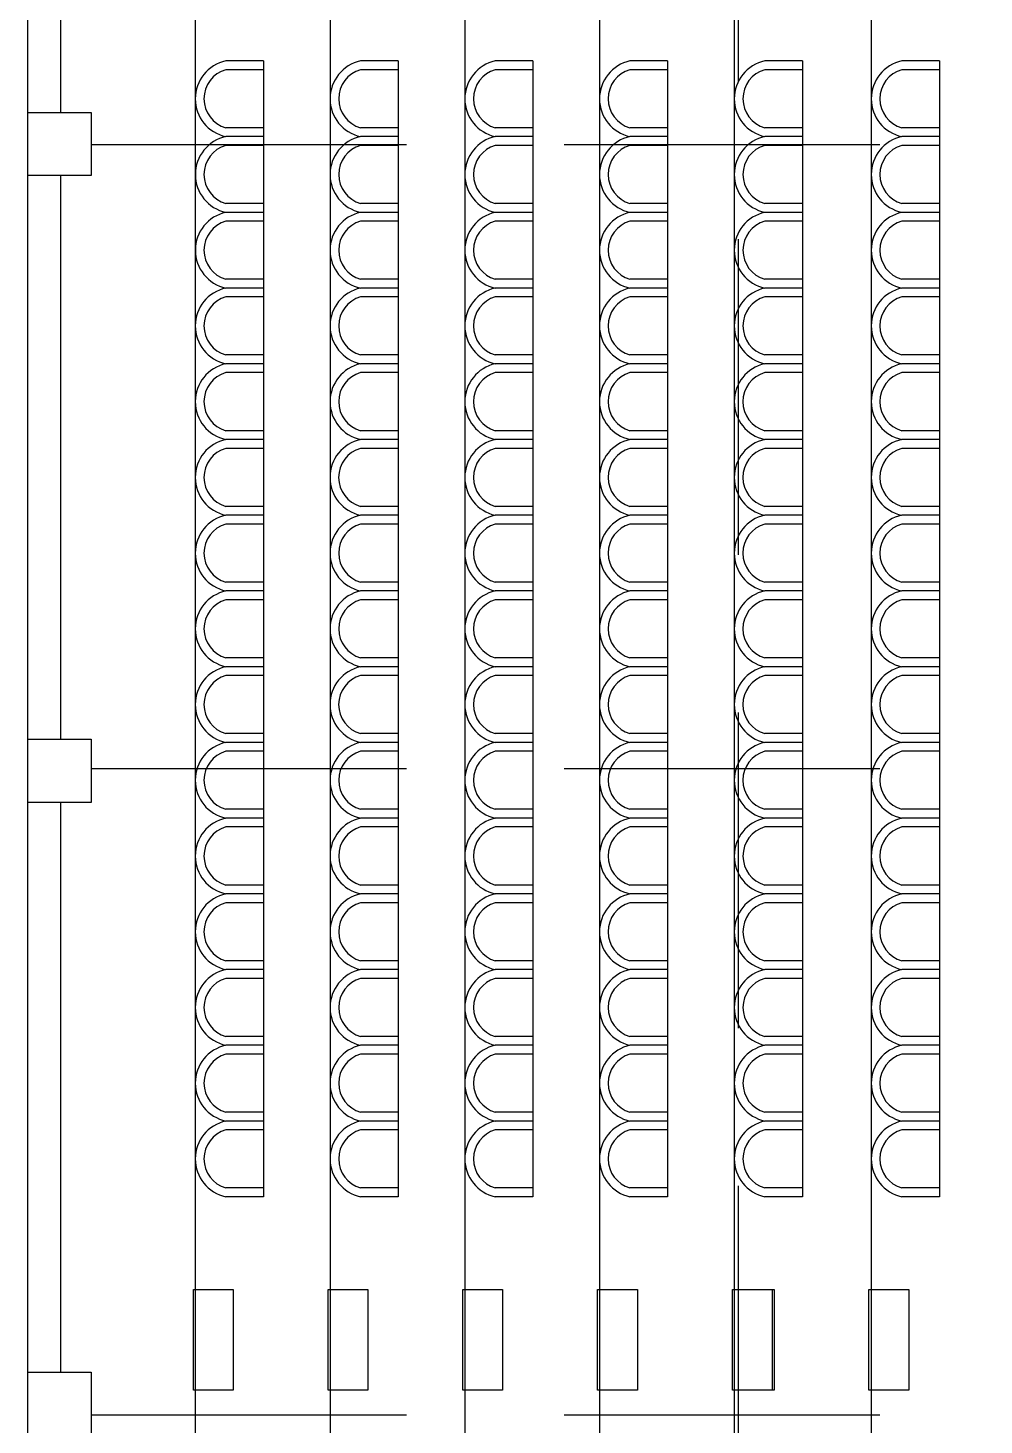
# Model space of a CAD drawing. Header units: millimetres. Extents: x -17017 to 2697, y 1903 to 18260.
# Drawn here: x -16999.654 to -16998.139, y 18223.38 to 18225.594 of the extents above; entities that cross this region are included whole.
import ezdxf

# ---------------------------------------------------------------- set-up
doc = ezdxf.new("R2010")
doc.units = ezdxf.units.MM
doc.linetypes.add('DASHED', pattern=[0.75, 0.5, -0.25])
doc.layers.add('1', color=7, linetype='Continuous')
doc.layers.add('door', color=152, linetype='Continuous')

msp = doc.modelspace()

# ---------------------------------------------------------------- linework, layer by layer
at = {"layer": '1'}
for p, q in [((-16999.6544, 18217.3497), (-16999.6544, 18227.6088)), ((-16999.3892, 18227.2088), (-16999.3892, 18218.5818)), ((-16999.1756, 18227.2088), (-16999.1756, 18218.5818)), ((-16998.9621, 18227.2088), (-16998.9621, 18218.5818)), ((-16998.7486, 18227.1662), (-16998.7486, 18218.5818)), ((-16998.5351, 18227.1662), (-16998.5351, 18218.5818)), ((-16999.6027, 18226.3533), (-16999.6027, 18225.4599)), ((-16998.318, 18225.825), (-16998.318, 18218.5818)), ((-16999.2812, 18225.5415), (-16999.3409, 18225.5415)), ((-16999.2812, 18225.5415), (-16999.3408, 18225.5415)), ((-16999.2812, 18225.5415), (-16999.2812, 18225.4215)), ((-16999.0677, 18225.5415), (-16999.1273, 18225.5415)), ((-16999.0676, 18225.5415), (-16999.1273, 18225.5415)), ((-16999.0677, 18225.5415), (-16999.0677, 18225.1815)), ((-16998.8541, 18225.5415), (-16998.9138, 18225.5415)), ((-16998.8541, 18225.5415), (-16998.9138, 18225.5415)), ((-16998.8541, 18225.5415), (-16998.8541, 18225.1815)), ((-16998.6406, 18225.5415), (-16998.7003, 18225.5415)), ((-16998.6406, 18225.5415), (-16998.7002, 18225.5415)), ((-16998.6406, 18225.5415), (-16998.6406, 18225.1815)), ((-16998.4271, 18225.5415), (-16998.4867, 18225.5415)), ((-16998.4271, 18225.5415), (-16998.4867, 18225.5415)), ((-16998.4271, 18225.5415), (-16998.4271, 18225.1815)), ((-16998.21, 18225.5415), (-16998.2696, 18225.5415)), ((-16998.21, 18225.5415), (-16998.2696, 18225.5415)), ((-16998.21, 18225.5415), (-16998.21, 18225.1815)), ((-16999.2812, 18225.5275), (-16999.3408, 18225.5275)), ((-16999.0677, 18225.5275), (-16999.1273, 18225.5275)), ((-16998.8541, 18225.5275), (-16998.9138, 18225.5275)), ((-16998.6406, 18225.5275), (-16998.7002, 18225.5275)), ((-16998.4271, 18225.5275), (-16998.4867, 18225.5275)), ((-16998.21, 18225.5275), (-16998.2696, 18225.5275)), ((-16999.2812, 18225.4355), (-16999.3408, 18225.4355)), ((-16999.0677, 18225.4355), (-16999.1273, 18225.4355)), ((-16998.8541, 18225.4355), (-16998.9138, 18225.4355)), ((-16998.6406, 18225.4355), (-16998.7002, 18225.4355)), ((-16998.4271, 18225.4355), (-16998.4867, 18225.4355)), ((-16998.21, 18225.4355), (-16998.2696, 18225.4355)), ((-16999.2812, 18225.4215), (-16999.3408, 18225.4215)), ((-16999.2812, 18225.4215), (-16999.3408, 18225.4215)), ((-16999.2812, 18225.4075), (-16999.3408, 18225.4075)), ((-16999.2812, 18225.4215), (-16999.2812, 18225.1815)), ((-16999.0677, 18225.4215), (-16999.1273, 18225.4215)), ((-16999.0676, 18225.4215), (-16999.1273, 18225.4215)), ((-16999.0677, 18225.4075), (-16999.1273, 18225.4075)), ((-16998.8541, 18225.4215), (-16998.9138, 18225.4215)), ((-16998.8541, 18225.4215), (-16998.9138, 18225.4215)), ((-16998.8541, 18225.4075), (-16998.9138, 18225.4075)), ((-16998.6406, 18225.4215), (-16998.7003, 18225.4215)), ((-16998.6406, 18225.4215), (-16998.7002, 18225.4215)), ((-16998.6406, 18225.4075), (-16998.7002, 18225.4075)), ((-16998.4271, 18225.4215), (-16998.4867, 18225.4215)), ((-16998.4271, 18225.4215), (-16998.4867, 18225.4215)), ((-16998.4271, 18225.4215), (-16998.4867, 18225.4215)), ((-16998.4271, 18225.4075), (-16998.4867, 18225.4075)), ((-16998.21, 18225.4215), (-16998.2696, 18225.4215)), ((-16998.21, 18225.4215), (-16998.2696, 18225.4215)), ((-16998.21, 18225.4075), (-16998.2696, 18225.4075)), ((-16999.6027, 18225.3599), (-16999.6027, 18224.4665)), ((-16999.2812, 18225.3155), (-16999.3408, 18225.3155)), ((-16999.0677, 18225.3155), (-16999.1273, 18225.3155)), ((-16998.8541, 18225.3155), (-16998.9138, 18225.3155)), ((-16998.6406, 18225.3155), (-16998.7002, 18225.3155)), ((-16998.4271, 18225.3155), (-16998.4867, 18225.3155)), ((-16998.21, 18225.3155), (-16998.2696, 18225.3155)), ((-16999.2812, 18225.3015), (-16999.3408, 18225.3015)), ((-16999.2812, 18225.3015), (-16999.3408, 18225.3015)), ((-16999.0676, 18225.3015), (-16999.1273, 18225.3015)), ((-16999.0676, 18225.3015), (-16999.1273, 18225.3015)), ((-16998.8541, 18225.3015), (-16998.9138, 18225.3015)), ((-16998.8541, 18225.3015), (-16998.9138, 18225.3015)), ((-16998.6406, 18225.3015), (-16998.7002, 18225.3015)), ((-16998.6406, 18225.3015), (-16998.7002, 18225.3015)), ((-16998.4271, 18225.3015), (-16998.4867, 18225.3015)), ((-16998.4271, 18225.3015), (-16998.4867, 18225.3015)), ((-16998.4271, 18225.3015), (-16998.4867, 18225.3015)), ((-16998.21, 18225.3015), (-16998.2696, 18225.3015)), ((-16998.21, 18225.3015), (-16998.2696, 18225.3015)), ((-16999.2812, 18225.2875), (-16999.3408, 18225.2875)), ((-16999.0677, 18225.2875), (-16999.1273, 18225.2875)), ((-16998.8541, 18225.2875), (-16998.9138, 18225.2875)), ((-16998.6406, 18225.2875), (-16998.7002, 18225.2875)), ((-16998.4271, 18225.2875), (-16998.4867, 18225.2875)), ((-16998.21, 18225.2875), (-16998.2696, 18225.2875)), ((-16999.2812, 18225.1955), (-16999.3408, 18225.1955)), ((-16999.0677, 18225.1955), (-16999.1273, 18225.1955)), ((-16998.8541, 18225.1955), (-16998.9138, 18225.1955)), ((-16998.6406, 18225.1955), (-16998.7002, 18225.1955)), ((-16998.4271, 18225.1955), (-16998.4867, 18225.1955)), ((-16998.21, 18225.1955), (-16998.2696, 18225.1955)), ((-16999.2812, 18225.1815), (-16999.3408, 18225.1815)), ((-16999.2812, 18225.1815), (-16999.3408, 18225.1815)), ((-16999.2812, 18225.1675), (-16999.3408, 18225.1675)), ((-16999.2812, 18225.1815), (-16999.2812, 18225.0615)), ((-16999.0676, 18225.1815), (-16999.1273, 18225.1815)), ((-16999.0677, 18225.1815), (-16999.1273, 18225.1815)), ((-16999.0677, 18225.1675), (-16999.1273, 18225.1675)), ((-16999.0677, 18225.1815), (-16999.0677, 18225.0615)), ((-16998.8541, 18225.1815), (-16998.9138, 18225.1815)), ((-16998.8541, 18225.1815), (-16998.9138, 18225.1815)), ((-16998.8541, 18225.1675), (-16998.9138, 18225.1675)), ((-16998.8541, 18225.1815), (-16998.8541, 18225.0615)), ((-16998.6406, 18225.1815), (-16998.7003, 18225.1815)), ((-16998.6406, 18225.1675), (-16998.7003, 18225.1675)), ((-16998.6406, 18225.1815), (-16998.7002, 18225.1815)), ((-16998.6406, 18225.1815), (-16998.6406, 18225.0615)), ((-16998.4271, 18225.1815), (-16998.4867, 18225.1815)), ((-16998.4271, 18225.1815), (-16998.4867, 18225.1815)), ((-16998.4271, 18225.1675), (-16998.4867, 18225.1675)), ((-16998.4271, 18225.1815), (-16998.4271, 18225.0615)), ((-16998.21, 18225.1815), (-16998.2696, 18225.1815)), ((-16998.21, 18225.1815), (-16998.2696, 18225.1815)), ((-16998.21, 18225.1675), (-16998.2696, 18225.1675)), ((-16998.21, 18225.1815), (-16998.21, 18225.0615)), ((-16999.2812, 18225.0755), (-16999.3408, 18225.0755)), ((-16999.0677, 18225.0755), (-16999.1273, 18225.0755)), ((-16998.8541, 18225.0755), (-16998.9138, 18225.0755)), ((-16998.6406, 18225.0755), (-16998.7003, 18225.0755)), ((-16998.4271, 18225.0755), (-16998.4867, 18225.0755)), ((-16998.21, 18225.0755), (-16998.2696, 18225.0755)), ((-16999.2812, 18225.0615), (-16999.3409, 18225.0615)), ((-16999.2812, 18225.0615), (-16999.3408, 18225.0615)), ((-16999.2812, 18225.0615), (-16999.2812, 18224.9415)), ((-16999.0677, 18225.0615), (-16999.1273, 18225.0615)), ((-16999.0677, 18225.0615), (-16999.1273, 18225.0615)), ((-16999.0677, 18225.0615), (-16999.0677, 18224.9415)), ((-16998.8541, 18225.0615), (-16998.9138, 18225.0615)), ((-16998.8541, 18225.0615), (-16998.9138, 18225.0615)), ((-16998.8542, 18225.0615), (-16998.8542, 18224.9415)), ((-16998.6406, 18225.0615), (-16998.7003, 18225.0615)), ((-16998.6406, 18225.0615), (-16998.7003, 18225.0615)), ((-16998.6406, 18225.0615), (-16998.6406, 18224.9415)), ((-16998.4271, 18225.0615), (-16998.4867, 18225.0615)), ((-16998.4271, 18225.0615), (-16998.4867, 18225.0615)), ((-16998.4271, 18225.0615), (-16998.4271, 18224.9415)), ((-16998.21, 18225.0615), (-16998.2696, 18225.0615)), ((-16998.21, 18225.0615), (-16998.2696, 18225.0615)), ((-16998.21, 18225.0615), (-16998.21, 18224.9415)), ((-16999.2812, 18225.0475), (-16999.3409, 18225.0475)), ((-16999.0677, 18225.0475), (-16999.1273, 18225.0475)), ((-16998.8542, 18225.0475), (-16998.9138, 18225.0475)), ((-16998.6406, 18225.0475), (-16998.7003, 18225.0475)), ((-16998.4271, 18225.0475), (-16998.4867, 18225.0475)), ((-16998.21, 18225.0475), (-16998.2696, 18225.0475)), ((-16999.2812, 18224.9555), (-16999.3409, 18224.9555)), ((-16999.2812, 18224.9415), (-16999.3409, 18224.9415)), ((-16999.2812, 18224.9415), (-16999.3409, 18224.9415)), ((-16999.2812, 18224.9415), (-16999.2812, 18224.8215)), ((-16999.0677, 18224.9555), (-16999.1273, 18224.9555)), ((-16999.0677, 18224.9415), (-16999.1273, 18224.9415)), ((-16999.0677, 18224.9415), (-16999.1273, 18224.9415)), ((-16999.0677, 18224.9415), (-16999.0677, 18224.8215)), ((-16998.8542, 18224.9555), (-16998.9138, 18224.9555)), ((-16998.8541, 18224.9415), (-16998.9138, 18224.9415)), ((-16998.8542, 18224.9415), (-16998.9138, 18224.9415)), ((-16998.8542, 18224.9415), (-16998.8542, 18224.8215)), ((-16998.6406, 18224.9555), (-16998.7003, 18224.9555)), ((-16998.6406, 18224.9415), (-16998.7003, 18224.9415)), ((-16998.6406, 18224.9415), (-16998.7003, 18224.9415)), ((-16998.6406, 18224.9415), (-16998.6406, 18224.8215)), ((-16998.4271, 18224.9415), (-16998.4868, 18224.9415)), ((-16998.4271, 18224.9555), (-16998.4867, 18224.9555)), ((-16998.4271, 18224.9415), (-16998.4867, 18224.9415)), ((-16998.4271, 18224.9415), (-16998.4271, 18224.8215)), ((-16998.21, 18224.9415), (-16998.2697, 18224.9415)), ((-16998.21, 18224.9555), (-16998.2696, 18224.9555)), ((-16998.21, 18224.9415), (-16998.2696, 18224.9415)), ((-16998.21, 18224.9415), (-16998.21, 18224.8215)), ((-16999.2812, 18224.9275), (-16999.3409, 18224.9275)), ((-16999.0677, 18224.9275), (-16999.1273, 18224.9275)), ((-16998.8542, 18224.9275), (-16998.9138, 18224.9275)), ((-16998.6406, 18224.9275), (-16998.7003, 18224.9275)), ((-16998.4271, 18224.9275), (-16998.4868, 18224.9275)), ((-16998.21, 18224.9275), (-16998.2697, 18224.9275)), ((-16999.2812, 18224.8355), (-16999.3409, 18224.8355)), ((-16999.0677, 18224.8355), (-16999.1273, 18224.8355)), ((-16998.8542, 18224.8355), (-16998.9138, 18224.8355)), ((-16998.6406, 18224.8355), (-16998.7003, 18224.8355)), ((-16998.4271, 18224.8355), (-16998.4868, 18224.8355)), ((-16998.21, 18224.8355), (-16998.2697, 18224.8355)), ((-16999.2812, 18224.8215), (-16999.3409, 18224.8215)), ((-16999.2812, 18224.8215), (-16999.3409, 18224.8215)), ((-16999.2812, 18224.8075), (-16999.3409, 18224.8075)), ((-16999.2812, 18224.8215), (-16999.2812, 18224.5815)), ((-16999.0677, 18224.8215), (-16999.1273, 18224.8215)), ((-16999.0677, 18224.8215), (-16999.1273, 18224.8215)), ((-16999.0677, 18224.8075), (-16999.1273, 18224.8075)), ((-16999.0677, 18224.8215), (-16999.0677, 18224.5815)), ((-16998.8542, 18224.8215), (-16998.9138, 18224.8215)), ((-16998.8541, 18224.8215), (-16998.9138, 18224.8215)), ((-16998.8542, 18224.8075), (-16998.9138, 18224.8075)), ((-16998.8542, 18224.8215), (-16998.8542, 18224.5815)), ((-16998.6406, 18224.8215), (-16998.7003, 18224.8215)), ((-16998.6406, 18224.8215), (-16998.7003, 18224.8215)), ((-16998.6406, 18224.8075), (-16998.7003, 18224.8075)), ((-16998.6406, 18224.8215), (-16998.6406, 18224.5815)), ((-16998.4271, 18224.8215), (-16998.4868, 18224.8215)), ((-16998.4271, 18224.8215), (-16998.4867, 18224.8215)), ((-16998.4271, 18224.8215), (-16998.4867, 18224.8215)), ((-16998.4271, 18224.8075), (-16998.4867, 18224.8075)), ((-16998.4271, 18224.8215), (-16998.4271, 18224.5815)), ((-16998.21, 18224.8215), (-16998.2697, 18224.8215)), ((-16998.21, 18224.8215), (-16998.2696, 18224.8215)), ((-16998.21, 18224.8075), (-16998.2696, 18224.8075)), ((-16998.21, 18224.8215), (-16998.21, 18224.5815)), ((-16999.2812, 18224.7155), (-16999.3409, 18224.7155)), ((-16999.2812, 18224.7015), (-16999.3409, 18224.7015)), ((-16999.2812, 18224.7015), (-16999.3409, 18224.7015)), ((-16999.0677, 18224.7155), (-16999.1273, 18224.7155)), ((-16999.0677, 18224.7015), (-16999.1273, 18224.7015)), ((-16999.0677, 18224.7015), (-16999.1273, 18224.7015)), ((-16998.8542, 18224.7155), (-16998.9138, 18224.7155)), ((-16998.8541, 18224.7015), (-16998.9138, 18224.7015)), ((-16998.8541, 18224.7015), (-16998.9138, 18224.7015)), ((-16998.6406, 18224.7155), (-16998.7003, 18224.7155)), ((-16998.6406, 18224.7015), (-16998.7003, 18224.7015)), ((-16998.6406, 18224.7015), (-16998.7003, 18224.7015)), ((-16998.4271, 18224.7155), (-16998.4867, 18224.7155)), ((-16998.4271, 18224.7015), (-16998.4867, 18224.7015)), ((-16998.4271, 18224.7015), (-16998.4867, 18224.7015)), ((-16998.4271, 18224.7015), (-16998.4867, 18224.7015)), ((-16998.21, 18224.7155), (-16998.2696, 18224.7155)), ((-16998.21, 18224.7015), (-16998.2696, 18224.7015)), ((-16998.21, 18224.7015), (-16998.2696, 18224.7015)), ((-16999.2812, 18224.6875), (-16999.3409, 18224.6875)), ((-16999.0677, 18224.6875), (-16999.1273, 18224.6875)), ((-16998.8542, 18224.6875), (-16998.9138, 18224.6875)), ((-16998.6406, 18224.6875), (-16998.7003, 18224.6875)), ((-16998.4271, 18224.6875), (-16998.4867, 18224.6875)), ((-16998.21, 18224.6875), (-16998.2696, 18224.6875)), ((-16999.2812, 18224.5955), (-16999.3409, 18224.5955)), ((-16999.0677, 18224.5955), (-16999.1273, 18224.5955)), ((-16998.8542, 18224.5955), (-16998.9138, 18224.5955)), ((-16998.6406, 18224.5955), (-16998.7003, 18224.5955)), ((-16998.4271, 18224.5955), (-16998.4867, 18224.5955)), ((-16998.21, 18224.5955), (-16998.2696, 18224.5955)), ((-16999.2812, 18224.5815), (-16999.3409, 18224.5815)), ((-16999.2812, 18224.5815), (-16999.3409, 18224.5815)), ((-16999.2812, 18224.5675), (-16999.3409, 18224.5675)), ((-16999.2812, 18224.5815), (-16999.2812, 18224.4615)), ((-16999.0677, 18224.5815), (-16999.1273, 18224.5815)), ((-16999.0677, 18224.5815), (-16999.1273, 18224.5815)), ((-16999.0677, 18224.5675), (-16999.1273, 18224.5675)), ((-16999.0677, 18224.5815), (-16999.0677, 18224.4615)), ((-16998.8541, 18224.5815), (-16998.9138, 18224.5815)), ((-16998.8542, 18224.5815), (-16998.9138, 18224.5815)), ((-16998.8542, 18224.5675), (-16998.9138, 18224.5675)), ((-16998.8542, 18224.5815), (-16998.8542, 18224.4615)), ((-16998.6406, 18224.5815), (-16998.7003, 18224.5815)), ((-16998.6406, 18224.5815), (-16998.7003, 18224.5815)), ((-16998.6406, 18224.5675), (-16998.7003, 18224.5675)), ((-16998.6406, 18224.5815), (-16998.6406, 18224.4615)), ((-16998.4271, 18224.5815), (-16998.4868, 18224.5815)), ((-16998.4271, 18224.5675), (-16998.4868, 18224.5675)), ((-16998.4271, 18224.5815), (-16998.4867, 18224.5815)), ((-16998.4271, 18224.5815), (-16998.4271, 18224.4615)), ((-16998.21, 18224.5815), (-16998.2697, 18224.5815)), ((-16998.21, 18224.5675), (-16998.2697, 18224.5675)), ((-16998.21, 18224.5815), (-16998.2696, 18224.5815)), ((-16998.21, 18224.5815), (-16998.21, 18224.4615)), ((-16999.2812, 18224.4755), (-16999.3409, 18224.4755)), ((-16999.0677, 18224.4755), (-16999.1273, 18224.4755)), ((-16998.8542, 18224.4755), (-16998.9138, 18224.4755)), ((-16998.6406, 18224.4755), (-16998.7003, 18224.4755)), ((-16998.4271, 18224.4755), (-16998.4868, 18224.4755)), ((-16998.21, 18224.4755), (-16998.2697, 18224.4755)), ((-16999.2812, 18224.4615), (-16999.3409, 18224.4615)), ((-16999.2812, 18224.4615), (-16999.3409, 18224.4615)), ((-16999.2812, 18224.4615), (-16999.2812, 18224.3415)), ((-16999.0677, 18224.4615), (-16999.1273, 18224.4615)), ((-16999.0677, 18224.4615), (-16999.1273, 18224.4615)), ((-16999.0677, 18224.4615), (-16999.0677, 18224.3415)), ((-16998.8542, 18224.4615), (-16998.9138, 18224.4615)), ((-16998.8541, 18224.4615), (-16998.9138, 18224.4615)), ((-16998.8542, 18224.4615), (-16998.8542, 18224.3415)), ((-16998.6406, 18224.4615), (-16998.7003, 18224.4615)), ((-16998.6406, 18224.4615), (-16998.7003, 18224.4615)), ((-16998.6406, 18224.4615), (-16998.6406, 18224.3415)), ((-16998.4271, 18224.4615), (-16998.4868, 18224.4615)), ((-16998.4271, 18224.4615), (-16998.4867, 18224.4615)), ((-16998.4271, 18224.4615), (-16998.4271, 18224.3415)), ((-16998.21, 18224.4615), (-16998.2697, 18224.4615)), ((-16998.21, 18224.4615), (-16998.2696, 18224.4615)), ((-16998.21, 18224.4615), (-16998.21, 18224.3415)), ((-16999.2812, 18224.4475), (-16999.3409, 18224.4475)), ((-16999.0677, 18224.4475), (-16999.1273, 18224.4475)), ((-16998.8542, 18224.4475), (-16998.9138, 18224.4475)), ((-16998.6406, 18224.4475), (-16998.7003, 18224.4475)), ((-16998.4271, 18224.4475), (-16998.4867, 18224.4475)), ((-16998.21, 18224.4475), (-16998.2696, 18224.4475)), ((-16999.6027, 18224.3665), (-16999.6027, 18223.4634)), ((-16999.2812, 18224.3555), (-16999.3409, 18224.3555)), ((-16999.2812, 18224.3415), (-16999.3409, 18224.3415)), ((-16999.2812, 18224.3415), (-16999.3408, 18224.3415)), ((-16999.2812, 18224.3415), (-16999.2812, 18223.7415)), ((-16999.0677, 18224.3555), (-16999.1273, 18224.3555)), ((-16999.0677, 18224.3415), (-16999.1273, 18224.3415)), ((-16999.0677, 18224.3415), (-16999.1273, 18224.3415)), ((-16999.0677, 18224.3415), (-16999.0677, 18223.7415)), ((-16998.8542, 18224.3555), (-16998.9138, 18224.3555)), ((-16998.8541, 18224.3415), (-16998.9138, 18224.3415)), ((-16998.8541, 18224.3415), (-16998.9138, 18224.3415)), ((-16998.8541, 18224.3415), (-16998.8541, 18223.7415)), ((-16998.6406, 18224.3555), (-16998.7003, 18224.3555)), ((-16998.6406, 18224.3415), (-16998.7003, 18224.3415)), ((-16998.6406, 18224.3415), (-16998.7003, 18224.3415)), ((-16998.6406, 18224.3415), (-16998.6406, 18223.7415)), ((-16998.4271, 18224.3555), (-16998.4867, 18224.3555)), ((-16998.4271, 18224.3415), (-16998.4867, 18224.3415)), ((-16998.4271, 18224.3415), (-16998.4867, 18224.3415)), ((-16998.4271, 18224.3415), (-16998.4867, 18224.3415)), ((-16998.4271, 18224.3415), (-16998.4271, 18223.7415)), ((-16998.21, 18224.3555), (-16998.2696, 18224.3555)), ((-16998.21, 18224.3415), (-16998.2696, 18224.3415)), ((-16998.21, 18224.3415), (-16998.2696, 18224.3415)), ((-16998.21, 18224.3415), (-16998.21, 18223.7415)), ((-16999.2812, 18224.3275), (-16999.3408, 18224.3275)), ((-16999.0677, 18224.3275), (-16999.1273, 18224.3275)), ((-16998.8541, 18224.3275), (-16998.9138, 18224.3275)), ((-16998.6406, 18224.3275), (-16998.7003, 18224.3275)), ((-16998.4271, 18224.3275), (-16998.4867, 18224.3275)), ((-16998.21, 18224.3275), (-16998.2696, 18224.3275)), ((-16999.2812, 18224.2355), (-16999.3408, 18224.2355)), ((-16999.0677, 18224.2355), (-16999.1273, 18224.2355)), ((-16998.8541, 18224.2355), (-16998.9138, 18224.2355)), ((-16998.6406, 18224.2355), (-16998.7003, 18224.2355)), ((-16998.4271, 18224.2355), (-16998.4867, 18224.2355)), ((-16998.21, 18224.2355), (-16998.2696, 18224.2355)), ((-16999.2812, 18224.2215), (-16999.3408, 18224.2215)), ((-16999.2812, 18224.2215), (-16999.3408, 18224.2215)), ((-16999.0677, 18224.2215), (-16999.1273, 18224.2215)), ((-16999.0677, 18224.2215), (-16999.1273, 18224.2215)), ((-16998.8541, 18224.2215), (-16998.9138, 18224.2215)), ((-16998.8541, 18224.2215), (-16998.9138, 18224.2215)), ((-16998.6406, 18224.2215), (-16998.7003, 18224.2215)), ((-16998.6406, 18224.2215), (-16998.7003, 18224.2215)), ((-16998.4271, 18224.2215), (-16998.4867, 18224.2215)), ((-16998.4271, 18224.2215), (-16998.4867, 18224.2215)), ((-16998.21, 18224.2215), (-16998.2696, 18224.2215)), ((-16998.21, 18224.2215), (-16998.2696, 18224.2215)), ((-16999.2812, 18224.2075), (-16999.3408, 18224.2075)), ((-16999.0677, 18224.2075), (-16999.1273, 18224.2075)), ((-16998.8541, 18224.2075), (-16998.9138, 18224.2075)), ((-16998.6406, 18224.2075), (-16998.7003, 18224.2075)), ((-16998.4271, 18224.2075), (-16998.4867, 18224.2075)), ((-16998.21, 18224.2075), (-16998.2696, 18224.2075)), ((-16999.2812, 18224.1155), (-16999.3408, 18224.1155)), ((-16999.2812, 18224.1015), (-16999.3408, 18224.1015)), ((-16999.2812, 18224.1015), (-16999.3408, 18224.1015)), ((-16999.0677, 18224.1155), (-16999.1273, 18224.1155)), ((-16999.0677, 18224.1015), (-16999.1273, 18224.1015)), ((-16999.0677, 18224.1015), (-16999.1273, 18224.1015)), ((-16998.8541, 18224.1155), (-16998.9138, 18224.1155)), ((-16998.8541, 18224.1015), (-16998.9138, 18224.1015)), ((-16998.8541, 18224.1015), (-16998.9138, 18224.1015)), ((-16998.6406, 18224.1155), (-16998.7003, 18224.1155)), ((-16998.6406, 18224.1015), (-16998.7003, 18224.1015)), ((-16998.6406, 18224.1015), (-16998.7003, 18224.1015)), ((-16998.4271, 18224.1155), (-16998.4867, 18224.1155)), ((-16998.4271, 18224.1015), (-16998.4867, 18224.1015)), ((-16998.4271, 18224.1015), (-16998.4867, 18224.1015)), ((-16998.4271, 18224.1015), (-16998.4867, 18224.1015)), ((-16998.21, 18224.1155), (-16998.2696, 18224.1155)), ((-16998.21, 18224.1015), (-16998.2696, 18224.1015)), ((-16998.21, 18224.1015), (-16998.2696, 18224.1015)), ((-16999.2812, 18224.0875), (-16999.3408, 18224.0875)), ((-16999.0677, 18224.0875), (-16999.1273, 18224.0875)), ((-16998.8541, 18224.0875), (-16998.9138, 18224.0875)), ((-16998.6406, 18224.0875), (-16998.7003, 18224.0875)), ((-16998.4271, 18224.0875), (-16998.4867, 18224.0875)), ((-16998.21, 18224.0875), (-16998.2696, 18224.0875)), ((-16999.2812, 18223.9955), (-16999.3408, 18223.9955)), ((-16999.0677, 18223.9955), (-16999.1273, 18223.9955)), ((-16998.8541, 18223.9955), (-16998.9138, 18223.9955)), ((-16998.6406, 18223.9955), (-16998.7003, 18223.9955)), ((-16998.4271, 18223.9955), (-16998.4867, 18223.9955)), ((-16998.21, 18223.9955), (-16998.2696, 18223.9955)), ((-16999.2812, 18223.9815), (-16999.3408, 18223.9815)), ((-16999.2812, 18223.9815), (-16999.3408, 18223.9815)), ((-16999.2812, 18223.9675), (-16999.3408, 18223.9675)), ((-16999.0677, 18223.9815), (-16999.1273, 18223.9815)), ((-16999.0677, 18223.9815), (-16999.1273, 18223.9815)), ((-16999.0677, 18223.9675), (-16999.1273, 18223.9675)), ((-16998.8541, 18223.9815), (-16998.9138, 18223.9815)), ((-16998.8541, 18223.9815), (-16998.9138, 18223.9815)), ((-16998.8541, 18223.9675), (-16998.9138, 18223.9675)), ((-16998.6406, 18223.9815), (-16998.7003, 18223.9815)), ((-16998.6406, 18223.9815), (-16998.7003, 18223.9815)), ((-16998.6406, 18223.9675), (-16998.7003, 18223.9675)), ((-16998.4271, 18223.9815), (-16998.4867, 18223.9815)), ((-16998.4271, 18223.9815), (-16998.4867, 18223.9815)), ((-16998.4271, 18223.9675), (-16998.4867, 18223.9675)), ((-16998.21, 18223.9815), (-16998.2696, 18223.9815)), ((-16998.21, 18223.9815), (-16998.2696, 18223.9815)), ((-16998.21, 18223.9675), (-16998.2696, 18223.9675)), ((-16999.2812, 18223.8755), (-16999.3408, 18223.8755)), ((-16999.2812, 18223.8615), (-16999.3408, 18223.8615)), ((-16999.2812, 18223.8615), (-16999.3408, 18223.8615)), ((-16999.0677, 18223.8755), (-16999.1273, 18223.8755)), ((-16999.0677, 18223.8615), (-16999.1273, 18223.8615)), ((-16999.0677, 18223.8615), (-16999.1273, 18223.8615)), ((-16998.8541, 18223.8755), (-16998.9138, 18223.8755)), ((-16998.8541, 18223.8615), (-16998.9138, 18223.8615)), ((-16998.8541, 18223.8615), (-16998.9138, 18223.8615)), ((-16998.6406, 18223.8755), (-16998.7003, 18223.8755)), ((-16998.6406, 18223.8615), (-16998.7003, 18223.8615)), ((-16998.6406, 18223.8615), (-16998.7003, 18223.8615)), ((-16998.4271, 18223.8755), (-16998.4867, 18223.8755)), ((-16998.4271, 18223.8615), (-16998.4867, 18223.8615)), ((-16998.4271, 18223.8615), (-16998.4867, 18223.8615)), ((-16998.21, 18223.8755), (-16998.2696, 18223.8755)), ((-16998.21, 18223.8615), (-16998.2696, 18223.8615)), ((-16998.21, 18223.8615), (-16998.2696, 18223.8615)), ((-16999.2812, 18223.8475), (-16999.3408, 18223.8475)), ((-16999.0677, 18223.8475), (-16999.1273, 18223.8475)), ((-16998.8541, 18223.8475), (-16998.9138, 18223.8475)), ((-16998.6406, 18223.8475), (-16998.7003, 18223.8475)), ((-16998.4271, 18223.8475), (-16998.4867, 18223.8475)), ((-16998.21, 18223.8475), (-16998.2696, 18223.8475)), ((-16999.2812, 18223.7555), (-16999.3408, 18223.7555)), ((-16999.0677, 18223.7555), (-16999.1273, 18223.7555)), ((-16998.8541, 18223.7555), (-16998.9138, 18223.7555)), ((-16998.6406, 18223.7555), (-16998.7003, 18223.7555)), ((-16998.4271, 18223.7555), (-16998.4867, 18223.7555)), ((-16998.21, 18223.7555), (-16998.2696, 18223.7555)), ((-16999.2812, 18223.7415), (-16999.3408, 18223.7415)), ((-16999.0677, 18223.7415), (-16999.1273, 18223.7415)), ((-16998.8541, 18223.7415), (-16998.9138, 18223.7415)), ((-16998.6406, 18223.7415), (-16998.7003, 18223.7415)), ((-16998.4271, 18223.7415), (-16998.4867, 18223.7415)), ((-16998.21, 18223.7415), (-16998.2696, 18223.7415)), ((-16998.472, 18223.4349), (-16998.538, 18223.4349))]:
    msp.add_line(p, q, dxfattribs=at)
for points in [[(-16999.6544, 18225.4599), (-16999.5544, 18225.4599), (-16999.5544, 18225.3599), (-16999.6544, 18225.3599)], [(-16999.6544, 18224.4665), (-16999.5544, 18224.4665), (-16999.5544, 18224.3665), (-16999.6544, 18224.3665)], [(-16998.538, 18223.4349), (-16998.538, 18223.5943), (-16998.472, 18223.5943)], [(-16998.475, 18223.5943), (-16998.475, 18223.4349)], [(-16998.472, 18223.5943), (-16998.472, 18223.4349)], [(-16999.6544, 18223.4634), (-16999.5544, 18223.4634), (-16999.5544, 18223.3634), (-16999.6544, 18223.3634)]]:
    msp.add_lwpolyline(points, dxfattribs=at)
for points in [[(-16999.3921, 18223.4349), (-16999.3921, 18223.5943), (-16999.3291, 18223.5943), (-16999.3291, 18223.4349)], [(-16999.1786, 18223.4349), (-16999.1786, 18223.5943), (-16999.1156, 18223.5943), (-16999.1156, 18223.4349)], [(-16998.9651, 18223.4349), (-16998.9651, 18223.5943), (-16998.9021, 18223.5943), (-16998.9021, 18223.4349)], [(-16998.7516, 18223.4349), (-16998.7516, 18223.5943), (-16998.6885, 18223.5943), (-16998.6885, 18223.4349)], [(-16998.3215, 18223.4349), (-16998.3215, 18223.5943), (-16998.2585, 18223.5943), (-16998.2585, 18223.4349)]]:
    msp.add_lwpolyline(points, close=True, dxfattribs=at)
for centre, radius, start, end in [((-16999.3278, 18225.4815), 0.0614, 102.3013, 257.6987), ((-16999.1142, 18225.4815), 0.0614, 102.3013, 257.6987), ((-16998.9007, 18225.4815), 0.0614, 102.3013, 257.6987), ((-16998.6872, 18225.4815), 0.0614, 102.3013, 257.6987), ((-16998.4736, 18225.4815), 0.0614, 102.3013, 257.6987), ((-16998.2565, 18225.4815), 0.0614, 102.3013, 257.6987), ((-16999.3276, 18225.4815), 0.0479, 106.121, 253.879), ((-16999.114, 18225.4815), 0.0479, 106.121, 253.879), ((-16998.9005, 18225.4815), 0.0479, 106.121, 253.879), ((-16998.687, 18225.4815), 0.0479, 106.121, 253.879), ((-16998.4734, 18225.4815), 0.0479, 106.121, 253.879), ((-16998.2563, 18225.4815), 0.0479, 106.121, 253.879), ((-16999.3277, 18225.3615), 0.0614, 102.3013, 257.6987), ((-16999.3275, 18225.3615), 0.0479, 106.121, 253.879), ((-16999.1142, 18225.3615), 0.0614, 102.3013, 257.6987), ((-16999.114, 18225.3615), 0.0479, 106.121, 253.879), ((-16998.9007, 18225.3615), 0.0614, 102.3013, 257.6987), ((-16998.9005, 18225.3615), 0.0479, 106.121, 253.879), ((-16998.6872, 18225.3615), 0.0614, 102.3013, 257.6987), ((-16998.687, 18225.3615), 0.0479, 106.121, 253.879), ((-16998.4736, 18225.3615), 0.0614, 102.3013, 257.6987), ((-16998.4734, 18225.3615), 0.0479, 106.121, 253.879), ((-16998.2565, 18225.3615), 0.0614, 102.3013, 257.6987), ((-16998.2563, 18225.3615), 0.0479, 106.121, 253.879), ((-16999.3277, 18225.2415), 0.0614, 102.3013, 257.6987), ((-16999.1142, 18225.2415), 0.0614, 102.3013, 257.6987), ((-16998.9007, 18225.2415), 0.0614, 102.3013, 257.6987), ((-16998.6872, 18225.2415), 0.0614, 102.3013, 257.6987), ((-16998.4736, 18225.2415), 0.0614, 102.3013, 257.6987), ((-16998.2565, 18225.2415), 0.0614, 102.3013, 257.6987), ((-16999.3275, 18225.2415), 0.0479, 106.121, 253.879), ((-16999.114, 18225.2415), 0.0479, 106.121, 253.879), ((-16998.9005, 18225.2415), 0.0479, 106.121, 253.879), ((-16998.687, 18225.2415), 0.0479, 106.121, 253.879), ((-16998.4734, 18225.2415), 0.0479, 106.121, 253.879), ((-16998.2563, 18225.2415), 0.0479, 106.121, 253.879), ((-16999.3278, 18225.1215), 0.0614, 102.3013, 257.6987), ((-16999.3276, 18225.1215), 0.0479, 106.121, 253.879), ((-16999.1142, 18225.1215), 0.0614, 102.3013, 257.6987), ((-16999.114, 18225.1215), 0.0479, 106.121, 253.879), ((-16998.9007, 18225.1215), 0.0614, 102.3013, 257.6987), ((-16998.9005, 18225.1215), 0.0479, 106.121, 253.879), ((-16998.6872, 18225.1215), 0.0614, 102.3013, 257.6987), ((-16998.687, 18225.1215), 0.0479, 106.121, 253.879), ((-16998.4736, 18225.1215), 0.0614, 102.3013, 257.6987), ((-16998.4734, 18225.1215), 0.0479, 106.121, 253.879), ((-16998.2565, 18225.1215), 0.0614, 102.3013, 257.6987), ((-16998.2563, 18225.1215), 0.0479, 106.121, 253.879), ((-16999.3278, 18225.0015), 0.0614, 102.3013, 257.6987), ((-16999.1142, 18225.0015), 0.0614, 102.3013, 257.6987), ((-16998.9007, 18225.0015), 0.0614, 102.3013, 257.6987), ((-16998.6872, 18225.0015), 0.0614, 102.3013, 257.6987), ((-16998.4737, 18225.0015), 0.0614, 102.3013, 257.6987), ((-16998.2566, 18225.0015), 0.0614, 102.3013, 257.6987), ((-16999.3276, 18225.0015), 0.0479, 106.121, 253.879), ((-16999.114, 18225.0015), 0.0479, 106.121, 253.879), ((-16998.9005, 18225.0015), 0.0479, 106.121, 253.879), ((-16998.687, 18225.0015), 0.0479, 106.121, 253.879), ((-16998.4735, 18225.0015), 0.0479, 106.121, 253.879), ((-16998.2564, 18225.0015), 0.0479, 106.121, 253.879), ((-16999.3278, 18224.8815), 0.0614, 102.3013, 257.6987), ((-16999.1143, 18224.8815), 0.0614, 102.3013, 257.6987), ((-16998.9007, 18224.8815), 0.0614, 102.3013, 257.6987), ((-16998.6872, 18224.8815), 0.0614, 102.3013, 257.6987), ((-16998.4737, 18224.8815), 0.0614, 102.3013, 257.6987), ((-16998.2566, 18224.8815), 0.0614, 102.3013, 257.6987), ((-16999.3276, 18224.8815), 0.0479, 106.121, 253.879), ((-16999.1141, 18224.8815), 0.0479, 106.121, 253.879), ((-16998.9005, 18224.8815), 0.0479, 106.121, 253.879), ((-16998.687, 18224.8815), 0.0479, 106.121, 253.879), ((-16998.4735, 18224.8815), 0.0479, 106.121, 253.879), ((-16998.2564, 18224.8815), 0.0479, 106.121, 253.879), ((-16999.3278, 18224.7615), 0.0614, 102.3013, 257.6987), ((-16999.3276, 18224.7615), 0.0479, 106.121, 253.879), ((-16999.1142, 18224.7615), 0.0614, 102.3013, 257.6987), ((-16999.114, 18224.7615), 0.0479, 106.121, 253.879), ((-16998.9007, 18224.7615), 0.0614, 102.3013, 257.6987), ((-16998.9005, 18224.7615), 0.0479, 106.121, 253.879), ((-16998.6872, 18224.7615), 0.0614, 102.3013, 257.6987), ((-16998.687, 18224.7615), 0.0479, 106.121, 253.879), ((-16998.4737, 18224.7615), 0.0614, 102.3013, 257.6987), ((-16998.4735, 18224.7615), 0.0479, 106.121, 253.879), ((-16998.2566, 18224.7615), 0.0614, 102.3013, 257.6987), ((-16998.2564, 18224.7615), 0.0479, 106.121, 253.879), ((-16999.3278, 18224.6415), 0.0614, 102.3013, 257.6987), ((-16999.1142, 18224.6415), 0.0614, 102.3013, 257.6987), ((-16998.9007, 18224.6415), 0.0614, 102.3013, 257.6987), ((-16998.6872, 18224.6415), 0.0614, 102.3013, 257.6987), ((-16998.4737, 18224.6415), 0.0614, 102.3013, 257.6987), ((-16998.2566, 18224.6415), 0.0614, 102.3013, 257.6987), ((-16999.3276, 18224.6415), 0.0479, 106.121, 253.879), ((-16999.114, 18224.6415), 0.0479, 106.121, 253.879), ((-16998.9005, 18224.6415), 0.0479, 106.121, 253.879), ((-16998.687, 18224.6415), 0.0479, 106.121, 253.879), ((-16998.4735, 18224.6415), 0.0479, 106.121, 253.879), ((-16998.2564, 18224.6415), 0.0479, 106.121, 253.879), ((-16999.3278, 18224.5215), 0.0614, 102.3013, 257.6987), ((-16999.3276, 18224.5215), 0.0479, 106.121, 253.879), ((-16999.1143, 18224.5215), 0.0614, 102.3013, 257.6987), ((-16999.1141, 18224.5215), 0.0479, 106.121, 253.879), ((-16998.9007, 18224.5215), 0.0614, 102.3013, 257.6987), ((-16998.9005, 18224.5215), 0.0479, 106.121, 253.879), ((-16998.6872, 18224.5215), 0.0614, 102.3013, 257.6987), ((-16998.687, 18224.5215), 0.0479, 106.121, 253.879), ((-16998.4737, 18224.5215), 0.0614, 102.3013, 257.6987), ((-16998.4735, 18224.5215), 0.0479, 106.121, 253.879), ((-16998.2566, 18224.5215), 0.0614, 102.3013, 257.6987), ((-16998.2564, 18224.5215), 0.0479, 106.121, 253.879), ((-16999.3278, 18224.4015), 0.0614, 102.3013, 257.6987), ((-16999.1142, 18224.4015), 0.0614, 102.3013, 257.6987), ((-16998.9007, 18224.4015), 0.0614, 102.3013, 257.6987), ((-16998.6872, 18224.4015), 0.0614, 102.3013, 257.6987), ((-16998.4737, 18224.4015), 0.0614, 102.3013, 257.6987), ((-16998.2566, 18224.4015), 0.0614, 102.3013, 257.6987), ((-16999.3276, 18224.4015), 0.0479, 106.121, 253.879), ((-16999.114, 18224.4015), 0.0479, 106.121, 253.879), ((-16998.9005, 18224.4015), 0.0479, 106.121, 253.879), ((-16998.687, 18224.4015), 0.0479, 106.121, 253.879), ((-16998.4735, 18224.4015), 0.0479, 106.121, 253.879), ((-16998.2564, 18224.4015), 0.0479, 106.121, 253.879), ((-16999.3278, 18224.2815), 0.0614, 102.3013, 257.6987), ((-16999.1142, 18224.2815), 0.0614, 102.3013, 257.6987), ((-16998.9007, 18224.2815), 0.0614, 102.3013, 257.6987), ((-16998.6872, 18224.2815), 0.0614, 102.3013, 257.6987), ((-16998.4736, 18224.2815), 0.0614, 102.3013, 257.6987), ((-16998.2565, 18224.2815), 0.0614, 102.3013, 257.6987), ((-16999.3276, 18224.2815), 0.0479, 106.121, 253.879), ((-16999.114, 18224.2815), 0.0479, 106.121, 253.879), ((-16998.9005, 18224.2815), 0.0479, 106.121, 253.879), ((-16998.687, 18224.2815), 0.0479, 106.121, 253.879), ((-16998.4734, 18224.2815), 0.0479, 106.121, 253.879), ((-16998.2563, 18224.2815), 0.0479, 106.121, 253.879), ((-16999.3278, 18224.1615), 0.0614, 102.3013, 257.6987), ((-16999.1142, 18224.1615), 0.0614, 102.3013, 257.6987), ((-16998.9007, 18224.1615), 0.0614, 102.3013, 257.6987), ((-16998.6872, 18224.1615), 0.0614, 102.3013, 257.6987), ((-16998.4736, 18224.1615), 0.0614, 102.3013, 257.6987), ((-16998.2565, 18224.1615), 0.0614, 102.3013, 257.6987), ((-16999.3276, 18224.1615), 0.0479, 106.121, 253.879), ((-16999.114, 18224.1615), 0.0479, 106.121, 253.879), ((-16998.9005, 18224.1615), 0.0479, 106.121, 253.879), ((-16998.687, 18224.1615), 0.0479, 106.121, 253.879), ((-16998.4734, 18224.1615), 0.0479, 106.121, 253.879), ((-16998.2563, 18224.1615), 0.0479, 106.121, 253.879), ((-16999.3278, 18224.0415), 0.0614, 102.3013, 257.6987), ((-16999.1142, 18224.0415), 0.0614, 102.3013, 257.6987), ((-16998.9007, 18224.0415), 0.0614, 102.3013, 257.6987), ((-16998.6872, 18224.0415), 0.0614, 102.3013, 257.6987), ((-16998.4736, 18224.0415), 0.0614, 102.3013, 257.6987), ((-16998.2565, 18224.0415), 0.0614, 102.3013, 257.6987), ((-16999.3276, 18224.0415), 0.0479, 106.121, 253.879), ((-16999.114, 18224.0415), 0.0479, 106.121, 253.879), ((-16998.9005, 18224.0415), 0.0479, 106.121, 253.879), ((-16998.687, 18224.0415), 0.0479, 106.121, 253.879), ((-16998.4734, 18224.0415), 0.0479, 106.121, 253.879), ((-16998.2563, 18224.0415), 0.0479, 106.121, 253.879), ((-16999.3278, 18223.9215), 0.0614, 102.3013, 257.6987), ((-16999.3276, 18223.9215), 0.0479, 106.121, 253.879), ((-16999.1142, 18223.9215), 0.0614, 102.3013, 257.6987), ((-16999.114, 18223.9215), 0.0479, 106.121, 253.879), ((-16998.9007, 18223.9215), 0.0614, 102.3013, 257.6987), ((-16998.9005, 18223.9215), 0.0479, 106.121, 253.879), ((-16998.6872, 18223.9215), 0.0614, 102.3013, 257.6987), ((-16998.687, 18223.9215), 0.0479, 106.121, 253.879), ((-16998.4736, 18223.9215), 0.0614, 102.3013, 257.6987), ((-16998.4734, 18223.9215), 0.0479, 106.121, 253.879), ((-16998.2565, 18223.9215), 0.0614, 102.3013, 257.6987), ((-16998.2563, 18223.9215), 0.0479, 106.121, 253.879), ((-16999.3278, 18223.8015), 0.0614, 102.3013, 257.6987), ((-16999.1142, 18223.8015), 0.0614, 102.3013, 257.6987), ((-16998.9007, 18223.8015), 0.0614, 102.3013, 257.6987), ((-16998.6872, 18223.8015), 0.0614, 102.3013, 257.6987), ((-16998.4736, 18223.8015), 0.0614, 102.3013, 257.6987), ((-16998.2565, 18223.8015), 0.0614, 102.3013, 257.6987), ((-16999.3276, 18223.8015), 0.0479, 106.121, 253.879), ((-16999.114, 18223.8015), 0.0479, 106.121, 253.879), ((-16998.9005, 18223.8015), 0.0479, 106.121, 253.879), ((-16998.687, 18223.8015), 0.0479, 106.121, 253.879), ((-16998.4734, 18223.8015), 0.0479, 106.121, 253.879), ((-16998.2563, 18223.8015), 0.0479, 106.121, 253.879)]:
    msp.add_arc(centre, radius, start, end, dxfattribs=at)
at = {"layer": 'door', "linetype": 'DASHED'}
for p, q in [((-16998.5287, 18227.5088), (-16998.5287, 18217.3604)), ((-16999.5544, 18225.409), (-16986.0172, 18225.409)), ((-16999.5544, 18224.4204), (-16986.0172, 18224.4204)), ((-16999.5544, 18223.396), (-16986.0172, 18223.396))]:
    msp.add_line(p, q, dxfattribs=at)

doc.saveas('drawing.dxf')
